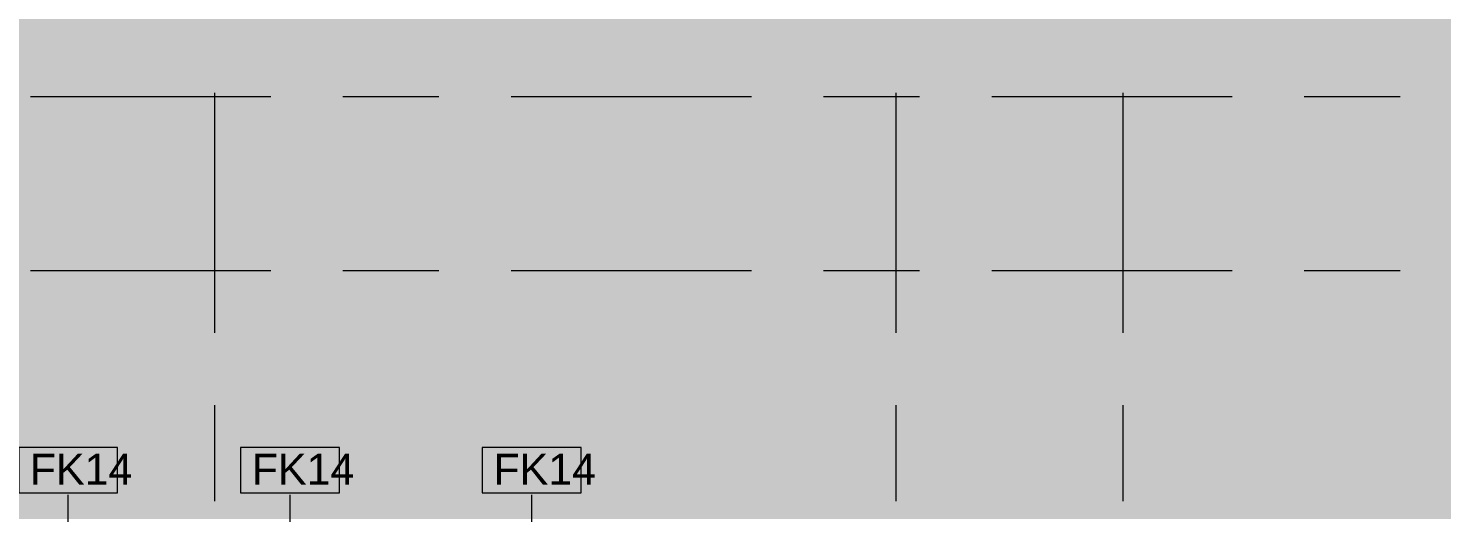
# Model space of a CAD drawing. Header units: millimetres. Extents: x -3817 to 677485, y -22715 to 103890.
# Drawn here: x 558946 to 568283, y 17277 to 20478 of the extents above; entities that cross this region are included whole.
import ezdxf

# ---------------------------------------------------------------- set-up
doc = ezdxf.new("R2010")
doc.units = ezdxf.units.MM
doc.layers.add('PDF _Геометрия', color=7, linetype='Continuous', true_color=0x1d1d1d)
doc.layers.add('PDF _Сплошная заливка', color=7, linetype='Continuous', true_color=0xffffff)
doc.layers.add('PDF _Текст', color=7, linetype='Continuous')
doc.styles.add('PDF GOST-Common', font='arial.ttf')

msp = doc.modelspace()

# ---------------------------------------------------------------- hatches: boundary and pattern name
at = {"layer": 'PDF _Сплошная заливка', "true_color": 0xd4d4d4, "transparency": 33554559}
msp.add_hatch(color=254, dxfattribs=at).paths.add_polyline_path([(551323.7, 16651.8), (551900.1, 16651.8), (551900.1, 17234.9), (590928.1, 17234.9), (590928.1, 25765.2), (586096.2, 25765.2), (586096.2, 29274.9), (549759, 29274.9), (549759, 16651.8), (550593, 16651.8)])

# ---------------------------------------------------------------- linework, layer by layer
at = {"layer": 'PDF _Геометрия', "color": 253, "lineweight": 9, "true_color": 0xaaaaaa}
for points in [[(558960.3, 20026.9), (560547.8, 20026.9)], [(560178.1, 18464.5), (560178.1, 20052)], [(561024, 20026.9), (561659, 20026.9)], [(562135.3, 20026.9), (563722.8, 20026.9)], [(564199, 20026.9), (564834, 20026.9)], [(564678.1, 18464.5), (564678.1, 20052)], [(565310.3, 20026.9), (566897.8, 20026.9)], [(566178.1, 18464.5), (566178.1, 20052)], [(567374, 20026.9), (568009, 20026.9)], [(558960.3, 18876.9), (560547.8, 18876.9)], [(561024, 18876.9), (561659, 18876.9)], [(562135.3, 18876.9), (563722.8, 18876.9)], [(564199, 18876.9), (564834, 18876.9)], [(565310.3, 18876.9), (566897.8, 18876.9)], [(567374, 18876.9), (568009, 18876.9)], [(560178.1, 17353.3), (560178.1, 17988.3)], [(564678.1, 17353.3), (564678.1, 17988.3)], [(566178.1, 17353.3), (566178.1, 17988.3)]]:
    msp.add_lwpolyline(points, dxfattribs=at)
at = {"layer": 'PDF _Геометрия', "color": 7, "lineweight": 9}
for points in [[(559535.9, 17708.5), (558882.8, 17708.5), (558882.8, 17408.5), (559535.9, 17408.5)], [(561002, 17708.5), (560348.9, 17708.5), (560348.9, 17408.5), (561002, 17408.5)], [(562598.5, 17708.5), (561945.4, 17708.5), (561945.4, 17408.5), (562598.5, 17408.5)]]:
    msp.add_lwpolyline(points, close=True, dxfattribs=at)
for points in [[(558953.5, 16974.9), (559209.3, 16951.9), (559209.3, 17394.7)], [(560462.7, 16951.9), (560675.5, 16951.9), (560675.5, 17394.7)], [(561961.5, 16964.7), (562272, 16964.7), (562272, 17394.7)]]:
    msp.add_lwpolyline(points, dxfattribs=at)
at = {"layer": 'PDF _Сплошная заливка', "lineweight": 9, "transparency": 33554559}
for points in [[(559535.9, 17708.5), (558882.8, 17708.5), (559535.9, 17408.5), (558882.8, 17408.5)], [(561002, 17708.5), (560348.9, 17708.5), (561002, 17408.5), (560348.9, 17408.5)], [(562598.5, 17708.5), (561945.4, 17708.5), (562598.5, 17408.5), (561945.4, 17408.5)]]:
    msp.add_solid(points, dxfattribs=at)

# ---------------------------------------------------------------- texts
at = {"layer": 'PDF _Текст', "char_height": 203.2, "attachment_point": 4, "style": 'PDF GOST-Common'}
for insert in [(558955.6, 17565.1), (560421.8, 17565.1), (562018.3, 17565.1)]:
    msp.add_mtext('FK14', dxfattribs=dict(at, insert=insert))

doc.saveas('drawing.dxf')
